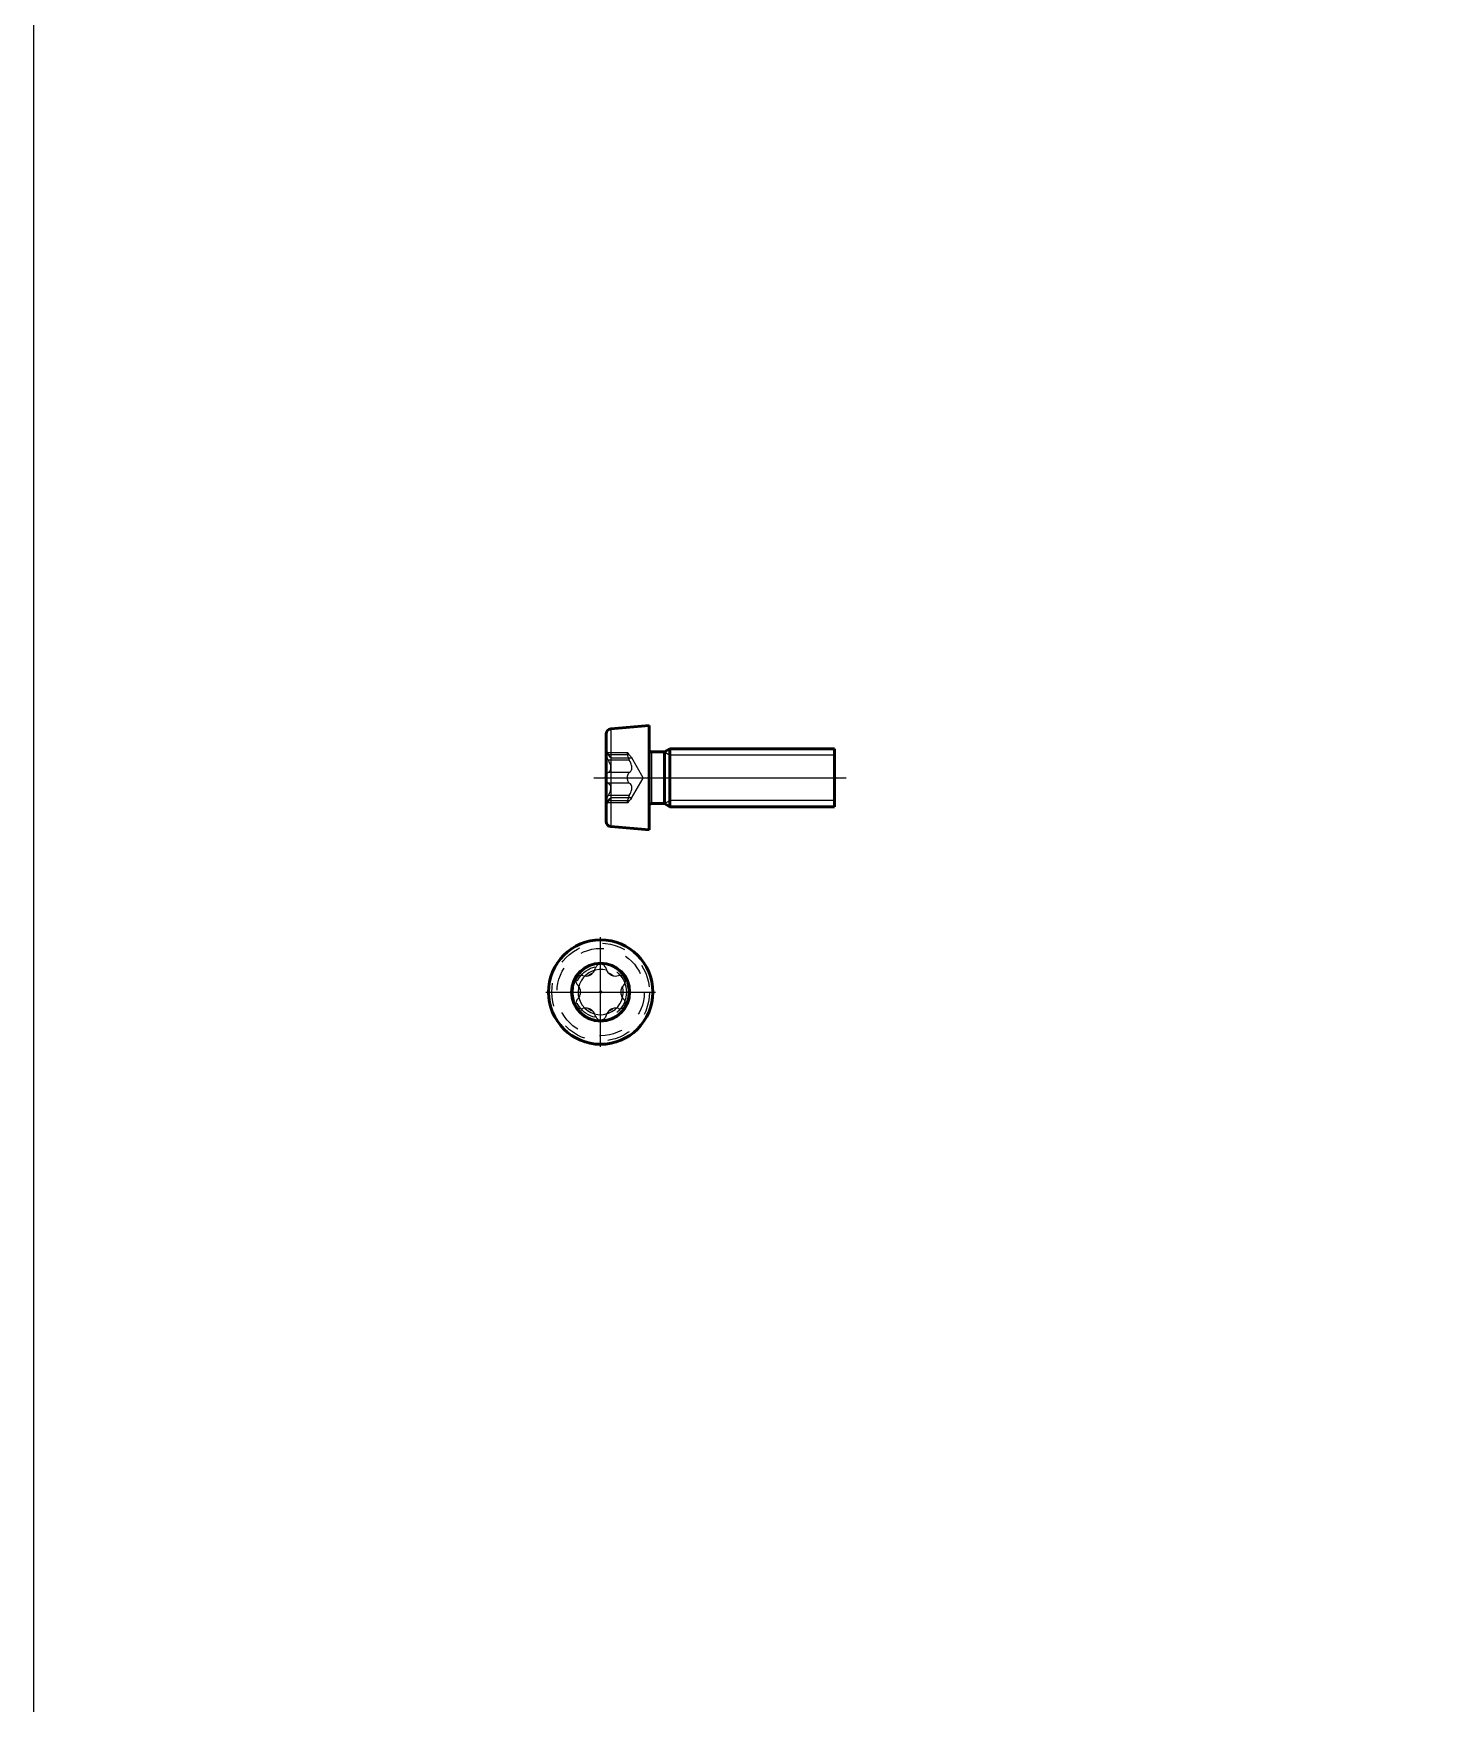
# Model space of a CAD drawing. Header units: millimetres. Extents: x 0 to 200, y 0 to 275.
# Drawn here: x 0 to 59.9, y 65.5 to 137.4 of the extents above; entities that cross this region are included whole.
import ezdxf

# ---------------------------------------------------------------- set-up
doc = ezdxf.new("R2010")
doc.units = ezdxf.units.MM
doc.linetypes.add('AM_ISO08W050', pattern=[18, 12, -1.5, 3, -1.5])
doc.linetypes.add('Dashed', pattern=[2, 1, -1])
for name, color, linetype, lineweight in [('0.5 Vollinie', 7, 'Continuous', 50), ('2d ConnectionPoints', 7, 'Continuous', 50), ('AM_0', 7, 'Continuous', 50), ('AM_4', 3, 'Continuous', 25), ('AM_5', 3, 'Continuous', 25), ('AM_7', 4, 'AM_ISO08W050', 25), ('AM_9', 6, 'Dashed', 25)]:
    doc.layers.add(name, color=color, linetype=linetype, lineweight=lineweight)

# ---------------------------------------------------------------- blocks, each defined once
blk = doc.blocks.new('M2.5 BOSSARD BN15857 top')
at = {"layer": '2d ConnectionPoints'}
for p in [(-1.85, 0), (0, 0), (8, 0)]:
    blk.add_point(p, dxfattribs=at)
at = {"layer": 'AM_0'}
for p, q in [((0, 2.25), (-1.645, 2.106)), ((0, 2.25), (0, -2.25)), ((-1.85, 1.882), (-1.85, -1.882)), ((0.661, 1.112), (0.1, 1.112)), ((0.9, 1.25), (0.661, 1.112)), ((0.661, 1.112), (0.661, -1.112)), ((0.9, 1.25), (0.9, -1.25)), ((8, 1.25), (0.9, 1.25)), ((8, 1.25), (8, -1.25)), ((0.1, -1.112), (0.661, -1.112)), ((0.661, -1.112), (0.9, -1.25)), ((0.9, -1.25), (8, -1.25)), ((-1.645, -2.106), (0, -2.25))]:
    blk.add_line(p, q, dxfattribs=at)
for centre, radius, start, end in [((-1.625, 1.882), 0.225, 95, 180), ((0.1, 1.212), 0.1, 180, 270), ((0.1, -1.212), 0.1, 90, 180), ((-1.625, -1.882), 0.225, 180, 265)]:
    blk.add_arc(centre, radius, start, end, dxfattribs=at)
at = {"layer": 'AM_4'}
for p, q in [((-1.645, 2.106), (-1.645, -2.106)), ((0.1, 1.112), (0.1, -1.112))]:
    blk.add_line(p, q, dxfattribs=at)
at = {"layer": 'AM_5'}
for p, q in [((0.661, 1.112), (0.9, 0.974)), ((8, 0.974), (0.9, 0.974)), ((0.661, -1.112), (0.9, -0.974)), ((8, -0.974), (0.9, -0.974))]:
    blk.add_line(p, q, dxfattribs=at)
at = {"layer": 'AM_7'}
blk.add_line((-2.385, 0), (8.492, 0), dxfattribs=at)
at = {"layer": 'AM_9'}
for p, q in [((-1.656, 0.864), (-1.85, 1.2)), ((-0.925, 1.071), (-1.835, 1.071)), ((-0.849, 0.996), (-1.759, 0.996)), ((-0.849, 0.763), (-1.759, 0.763)), ((-1.656, 0.864), (-0.758, 0.864)), ((-0.758, 0.885), (-0.758, 0.864)), ((-0.247, 0), (-0.758, 0.885)), ((-0.849, 0.234), (-1.759, 0.234)), ((-0.758, 0.532), (-0.758, 0.346)), ((-0.758, -0.885), (-0.247, 0)), ((-0.849, -0.234), (-1.759, -0.234)), ((-0.758, -0.346), (-0.758, -0.532)), ((-1.85, -1.2), (-1.656, -0.864)), ((-1.835, -1.071), (-0.925, -1.071)), ((-0.849, -0.763), (-1.759, -0.763)), ((-0.849, -0.996), (-1.759, -0.996)), ((-0.758, -0.864), (-1.656, -0.864)), ((-0.849, -0.996), (-0.819, -0.955)), ((-0.758, -0.864), (-0.758, -0.885))]:
    blk.add_line(p, q, dxfattribs=at)
for points in [[(-1.85, 1.039), (-1.85, 1.04), (-1.849, 1.055), (-1.845, 1.066), (-1.838, 1.071), (-1.835, 1.071)], [(-1.759, 0.763), (-1.775, 0.795), (-1.791, 0.829), (-1.809, 0.874), (-1.825, 0.918), (-1.836, 0.956), (-1.844, 0.99), (-1.849, 1.017), (-1.85, 1.039)], [(-1.835, 1.071), (-1.829, 1.07), (-1.818, 1.064), (-1.805, 1.053), (-1.789, 1.035), (-1.771, 1.012), (-1.759, 0.996)], [(-1.656, 0.864), (-1.658, 0.866), (-1.664, 0.874), (-1.677, 0.889), (-1.694, 0.91), (-1.716, 0.938), (-1.736, 0.965), (-1.759, 0.996)], [(-1.759, 0.763), (-1.726, 0.697), (-1.697, 0.629), (-1.678, 0.57), (-1.664, 0.512), (-1.657, 0.455), (-1.658, 0.401), (-1.665, 0.359), (-1.677, 0.322), (-1.694, 0.289), (-1.716, 0.263), (-1.736, 0.246), (-1.759, 0.234)], [(-0.925, 1.071), (-0.929, 1.071), (-0.936, 1.063), (-0.939, 1.05), (-0.94, 1.032), (-0.937, 1.009), (-0.933, 0.983), (-0.925, 0.953), (-0.916, 0.92), (-0.904, 0.885), (-0.889, 0.848), (-0.872, 0.809), (-0.853, 0.771), (-0.849, 0.763)], [(-0.849, 0.996), (-0.869, 1.024), (-0.889, 1.046), (-0.905, 1.062), (-0.919, 1.07), (-0.925, 1.071)], [(-0.849, 0.996), (-0.816, 0.952), (-0.787, 0.914), (-0.771, 0.894), (-0.758, 0.878)], [(-0.758, 0.532), (-0.772, 0.583), (-0.79, 0.636), (-0.817, 0.7), (-0.849, 0.763)], [(-1.85, 0), (-1.85, 0.001), (-1.849, 0.038), (-1.845, 0.074), (-1.838, 0.107), (-1.829, 0.139), (-1.818, 0.167), (-1.805, 0.191), (-1.788, 0.212), (-1.77, 0.227), (-1.759, 0.234)], [(-1.759, -0.234), (-1.775, -0.224), (-1.791, -0.209), (-1.809, -0.184), (-1.825, -0.15), (-1.836, -0.116), (-1.844, -0.076), (-1.849, -0.039), (-1.85, 0)], [(-0.849, 0.234), (-0.869, 0.221), (-0.889, 0.2), (-0.905, 0.173), (-0.919, 0.138), (-0.929, 0.103), (-0.936, 0.062), (-0.939, 0.025), (-0.94, -0.014), (-0.938, -0.05), (-0.933, -0.086), (-0.925, -0.118), (-0.916, -0.149), (-0.904, -0.176), (-0.889, -0.199), (-0.872, -0.218), (-0.853, -0.231), (-0.849, -0.234)], [(-0.849, 0.234), (-0.816, 0.254), (-0.787, 0.285), (-0.771, 0.313), (-0.758, 0.346)], [(-1.759, -0.234), (-1.726, -0.254), (-1.697, -0.285), (-1.678, -0.32), (-1.664, -0.362), (-1.657, -0.411), (-1.658, -0.465), (-1.665, -0.515), (-1.677, -0.567), (-1.694, -0.621), (-1.716, -0.675), (-1.736, -0.719), (-1.759, -0.763)], [(-0.758, -0.346), (-0.776, -0.303), (-0.801, -0.268), (-0.824, -0.248), (-0.849, -0.234)], [(-0.849, -0.763), (-0.816, -0.698), (-0.787, -0.629), (-0.771, -0.581), (-0.758, -0.532)], [(-1.85, -1.039), (-1.849, -1.02), (-1.845, -0.997), (-1.84, -0.969), (-1.831, -0.938), (-1.82, -0.904), (-1.807, -0.868), (-1.792, -0.83), (-1.774, -0.792), (-1.759, -0.763)], [(-1.835, -1.071), (-1.843, -1.068), (-1.848, -1.058), (-1.85, -1.042), (-1.85, -1.039)], [(-1.759, -0.996), (-1.773, -1.016), (-1.787, -1.034), (-1.806, -1.054), (-1.823, -1.067), (-1.834, -1.071), (-1.835, -1.071)], [(-1.759, -0.996), (-1.726, -0.952), (-1.697, -0.914), (-1.678, -0.89), (-1.664, -0.873), (-1.657, -0.865), (-1.656, -0.864)], [(-0.849, -0.763), (-0.87, -0.804), (-0.889, -0.846), (-0.905, -0.89), (-0.919, -0.932), (-0.929, -0.968), (-0.936, -1.001), (-0.939, -1.026), (-0.94, -1.046), (-0.937, -1.06), (-0.933, -1.068), (-0.925, -1.071), (-0.925, -1.071)], [(-0.925, -1.071), (-0.916, -1.069), (-0.904, -1.061), (-0.889, -1.047), (-0.872, -1.027), (-0.853, -1.003), (-0.849, -0.996)], [(-0.758, -0.878), (-0.776, -0.9), (-0.801, -0.932), (-0.824, -0.962), (-0.849, -0.996)]]:
    blk.add_lwpolyline(points, dxfattribs=at)
blk = doc.blocks.new('M2.5 BOSSARD BN15857 right')
at = {"layer": '2d ConnectionPoints'}
blk.add_point((0, 0), dxfattribs=at)
blk.add_point((0, 0), dxfattribs=at)
blk.add_point((0, 0), dxfattribs=at)
at = {"layer": 'AM_0'}
for radius in [2.25, 1.25]:
    blk.add_circle((0, 0), radius, dxfattribs=at)
at = {"layer": 'AM_5'}
blk.add_arc((0, 0), 0.974, 75, 15, dxfattribs=at)
at = {"layer": 'AM_7'}
for p, q in [((0, -2.362), (0, 2.363)), ((-2.362, 0), (2.363, 0))]:
    blk.add_line(p, q, dxfattribs=at)
at = {"layer": 'AM_9'}
for points in [[(-0.346, 0.814), (-0.303, 0.865), (-0.268, 0.922), (-0.248, 0.968), (-0.234, 1.015)], [(0.234, 1.015), (0.22, 1.055), (0.2, 1.093), (0.172, 1.127), (0.138, 1.156), (0.102, 1.177), (0.062, 1.192), (0.024, 1.199), (-0.014, 1.2), (-0.051, 1.195), (-0.086, 1.184), (-0.119, 1.168), (-0.149, 1.148), (-0.176, 1.123), (-0.199, 1.094), (-0.218, 1.06), (-0.231, 1.024), (-0.234, 1.015)], [(0.234, 1.015), (0.254, 0.953), (0.285, 0.891), (0.313, 0.851), (0.346, 0.814)], [(-0.763, 0.71), (-0.804, 0.718), (-0.846, 0.72), (-0.89, 0.713), (-0.932, 0.698), (-0.968, 0.677), (-1.001, 0.65), (-1.026, 0.62), (-1.046, 0.587), (-1.06, 0.553), (-1.068, 0.518), (-1.071, 0.481), (-1.069, 0.445), (-1.061, 0.409), (-1.047, 0.375), (-1.027, 0.341), (-1.003, 0.312), (-0.996, 0.305)], [(-0.878, 0.107), (-0.9, 0.17), (-0.932, 0.229), (-0.962, 0.269), (-0.996, 0.305)], [(-0.763, 0.71), (-0.698, 0.696), (-0.629, 0.693), (-0.581, 0.697), (-0.532, 0.707)], [(0.532, 0.707), (0.583, 0.696), (0.636, 0.692), (0.7, 0.696), (0.763, 0.71)], [(0.996, 0.305), (1.024, 0.337), (1.046, 0.373), (1.062, 0.414), (1.07, 0.458), (1.071, 0.5), (1.063, 0.542), (1.05, 0.578), (1.032, 0.612), (1.009, 0.641), (0.983, 0.666), (0.953, 0.687), (0.92, 0.703), (0.885, 0.714), (0.848, 0.719), (0.809, 0.719), (0.771, 0.712), (0.763, 0.71)], [(0.996, 0.305), (0.952, 0.257), (0.914, 0.198), (0.894, 0.155), (0.878, 0.107)], [(-0.996, -0.305), (-1.024, -0.337), (-1.046, -0.373), (-1.062, -0.414), (-1.07, -0.458), (-1.071, -0.5), (-1.063, -0.542), (-1.05, -0.578), (-1.032, -0.612), (-1.009, -0.641), (-0.983, -0.666), (-0.953, -0.687), (-0.92, -0.703), (-0.885, -0.714), (-0.848, -0.719), (-0.809, -0.719), (-0.771, -0.712), (-0.763, -0.71)], [(-0.996, -0.305), (-0.952, -0.257), (-0.914, -0.198), (-0.894, -0.155), (-0.878, -0.107)], [(-0.532, -0.707), (-0.583, -0.696), (-0.636, -0.692), (-0.7, -0.696), (-0.763, -0.71)], [(0.763, -0.71), (0.698, -0.696), (0.629, -0.693), (0.581, -0.697), (0.532, -0.707)], [(0.763, -0.71), (0.804, -0.718), (0.846, -0.72), (0.89, -0.713), (0.932, -0.698), (0.968, -0.677), (1.001, -0.65), (1.026, -0.62), (1.046, -0.587), (1.06, -0.553), (1.068, -0.518), (1.071, -0.481), (1.069, -0.445), (1.061, -0.409), (1.047, -0.375), (1.027, -0.341), (1.003, -0.312), (0.996, -0.305)], [(0.878, -0.107), (0.9, -0.17), (0.932, -0.229), (0.962, -0.269), (0.996, -0.305)], [(-0.234, -1.015), (-0.254, -0.953), (-0.285, -0.891), (-0.313, -0.851), (-0.346, -0.814)], [(-0.234, -1.015), (-0.22, -1.055), (-0.2, -1.093), (-0.172, -1.127), (-0.138, -1.156), (-0.102, -1.177), (-0.062, -1.192), (-0.024, -1.199), (0.014, -1.2), (0.051, -1.195), (0.086, -1.184), (0.119, -1.168), (0.149, -1.148), (0.176, -1.123), (0.199, -1.094), (0.218, -1.06), (0.231, -1.024), (0.234, -1.015)], [(0.346, -0.814), (0.303, -0.865), (0.268, -0.922), (0.248, -0.968), (0.234, -1.015)]]:
    blk.add_lwpolyline(points, dxfattribs=at)
for radius in [2.106, 1.882, 1.212, 1.112]:
    blk.add_circle((0, 0), radius, dxfattribs=at)
for centre, radius, start, end in [((0, 0), 1.2, 90.89241, 150.46375), ((0, 0), 0.885, 113.04712, 126.95288), ((-0.642, 1.112), 0.42, 285.22588, 314.77412), ((0, 0), 1.2, 30.89027, 90.46384), ((0, 0), 0.885, 53.04712, 66.95288), ((0.642, 1.112), 0.42, 225.22588, 254.77412), ((0, 0), 1.2, 150.89233, 210.46145), ((0, 0), 0.885, 173.04712, 186.95288), ((-1.284, 0), 0.42, 345.22588, 14.77412), ((1.284, 0), 0.42, 165.22588, 194.77412), ((0, 0), 0.885, 353.04712, 6.95288), ((0, 0), 1.2, 330.89233, 30.46145), ((0, 0), 1.2, 210.89027, 270.46384), ((0, 0), 0.885, 233.04712, 246.95288), ((-0.642, -1.112), 0.42, 45.22588, 74.77412), ((0, 0), 1.2, 270.89241, 330.46375), ((0, 0), 0.885, 293.04712, 306.95288), ((0.642, -1.112), 0.42, 105.22588, 134.77412)]:
    blk.add_arc(centre, radius, start, end, dxfattribs=at)

msp = doc.modelspace()

# ---------------------------------------------------------------- linework, layer by layer
msp.add_lwpolyline([(0, 275), (0, 0), (200, 0), (200, 275)], close=True)

# ---------------------------------------------------------------- block references
at = {"layer": '0.5 Vollinie'}
for name, p in [('M2.5 BOSSARD BN15857 top', (26.538, 105.359)), ('M2.5 BOSSARD BN15857 right', (24.453, 96.122))]:
    msp.add_blockref(name, p, dxfattribs=at)

doc.saveas('drawing.dxf')
